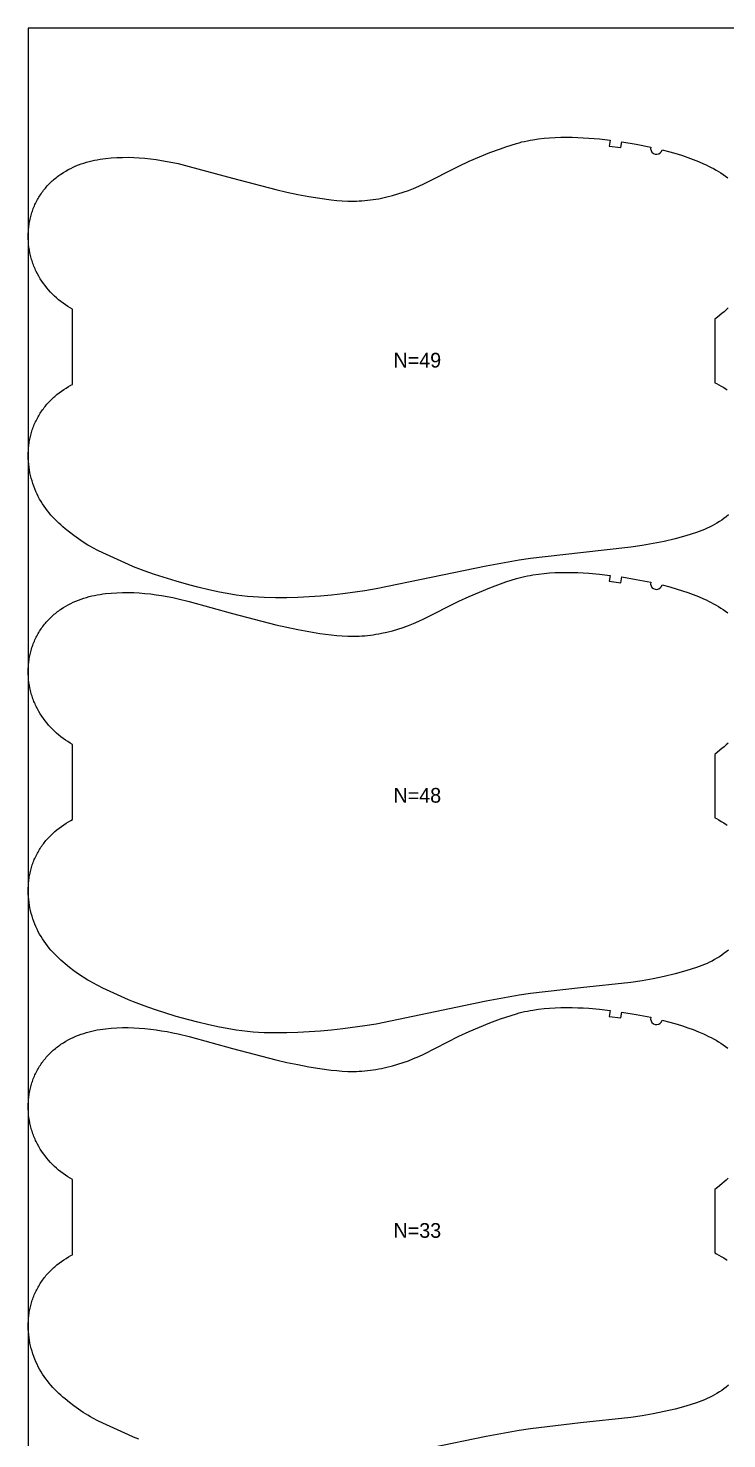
# Model space of a CAD drawing. Header units: inches. Extents: x 0 to 1954, y 0 to 1079.
# Drawn here: x 0 to 237.3, y 599.6 to 1078.7 of the extents above; entities that cross this region are included whole.
import ezdxf

# ---------------------------------------------------------------- set-up
doc = ezdxf.new("R2010")
doc.units = ezdxf.units.IN

msp = doc.modelspace()

# ---------------------------------------------------------------- linework, layer by layer
at = {"layer": '1'}
msp.add_lwpolyline([(0, 0), (1954.0894, 0), (1954.0894, 1078.714), (0, 1078.714), (0, 0)], close=True, dxfattribs=at)
for points in [[(237.8499, 913.3904), (237.1076, 912.7907), (236.3468, 912.2145), (235.5686, 911.6619), (234.7739, 911.1332), (233.9636, 910.6287), (233.1386, 910.1486), (232.3001, 909.6931), (231.4488, 909.2624), (230.5858, 908.8568), (229.7121, 908.4761), (228.8287, 908.1184), (227.9368, 907.7814), (227.0376, 907.4629), (225.2218, 906.8719), (223.3906, 906.3272), (219.7059, 905.3272), (215.9956, 904.4358), (212.2597, 903.6526), (208.501, 902.9876), (204.7237, 902.4438), (187.6483, 900.5856), (170.582, 898.646), (166.8112, 898.0581), (155.5452, 896.0097), (118.1626, 888.2941), (114.3968, 887.6724), (106.8344, 886.6272), (103.0416, 886.1996), (99.2404, 885.8537), (95.4327, 885.5876), (91.6207, 885.3967), (87.8054, 885.2821), (83.988, 885.252), (80.1723, 885.3369), (78.2664, 885.433), (76.3629, 885.5677), (74.4626, 885.7416), (72.5664, 885.9554), (70.6751, 886.2094), (68.789, 886.5009), (65.0332, 887.1833), (61.3, 887.9782), (57.5883, 888.8682), (54.5075, 889.6735), (50.2272, 890.8884), (42.9492, 893.1917), (39.3393, 894.4358), (37.5488, 895.0957), (35.7726, 895.7912), (34.0131, 896.5268), (25.33, 900.4918), (23.619, 901.3361), (21.9338, 902.228), (21.1036, 902.6965), (20.2821, 903.1804), (18.6647, 904.1918), (17.0808, 905.2567), (15.5297, 906.3701), (14.0116, 907.5281), (12.5313, 908.7332), (11.8072, 909.3547), (11.0948, 909.9894), (10.3947, 910.638), (9.7078, 911.3008), (9.0349, 911.9784), (8.3775, 912.6712), (7.7373, 913.3795), (7.116, 914.1039), (6.5152, 914.8445), (5.9365, 915.6019), (5.3816, 916.3763), (4.8522, 917.1683), (4.3496, 917.9778), (3.8742, 918.8041), (3.4257, 919.646), (3.0043, 920.5022), (2.6099, 921.3717), (2.2425, 922.2533), (1.9019, 923.1457), (1.5882, 924.0479), (1.3015, 924.9588), (1.042, 925.8776), (0.8102, 926.8034), (0.6065, 927.7357), (0.4315, 928.6735), (0.2854, 929.6162), (0.1688, 930.5631), (0.082, 931.5133), (0.0256, 932.4661), (0, 933.4204), (0.0058, 934.3749), (0.0436, 935.3285), (0.114, 936.28), (0.1615, 936.7546), (0.2174, 937.2282), (0.2817, 937.7007), (0.3544, 938.1719), (0.4358, 938.6417), (0.5257, 939.1099), (0.6243, 939.5764), (0.7315, 940.041), (0.8473, 940.5036), (0.9716, 940.964), (1.1043, 941.4222), (1.2455, 941.8778), (1.3949, 942.3309), (1.5526, 942.7812), (1.7185, 943.2286), (1.8925, 943.6729), (2.0747, 944.1141), (2.2648, 944.5519), (2.4629, 944.9862), (2.6689, 945.4168), (2.8827, 945.8437), (3.1043, 946.2666), (3.3336, 946.6855), (3.5705, 947.1001), (3.815, 947.5103), (4.0669, 947.9159), (4.3262, 948.3168), (4.5928, 948.7129), (4.8666, 949.1039), (5.1475, 949.4897), (5.4355, 949.8702), (5.7305, 950.2452), (6.0323, 950.6145), (6.3409, 950.9781), (6.6563, 951.3356), (6.9782, 951.687), (7.3067, 952.0321), (7.6417, 952.3708), (7.983, 952.703), (8.3305, 953.0286), (8.6838, 953.3479), (9.0429, 953.661), (9.7769, 954.2691), (10.5306, 954.8538), (11.3022, 955.4161), (12.0897, 955.9572), (12.8911, 956.4781), (13.7045, 956.9796), (14.5282, 957.4629), (15, 957.7265), (15, 983.2598), (14.2259, 983.7104), (13.4156, 984.2149), (12.6208, 984.7436), (11.8426, 985.2962), (11.0818, 985.8724), (10.3395, 986.4721), (9.6163, 987.0947), (8.913, 987.7396), (8.2304, 988.4062), (7.5691, 989.0941), (6.93, 989.8026), (6.3137, 990.5312), (5.7209, 991.2792), (5.1525, 992.0462), (4.6094, 992.8313), (4.0925, 993.6339), (3.603, 994.4532), (3.1417, 995.2884), (2.7098, 996.1389), (2.5051, 996.5695), (2.308, 997.0038), (2.1189, 997.4414), (1.9376, 997.8824), (1.7644, 998.3266), (1.5992, 998.7739), (1.4422, 999.2241), (1.2932, 999.6771), (1.1523, 1000.1328), (1.0195, 1000.5909), (0.8948, 1001.0514), (0.7781, 1001.514), (0.5692, 1002.4453), (0.3928, 1003.3833), (0.2489, 1004.3271), (0.1375, 1005.2753), (0.0587, 1006.2267), (0.0128, 1007.1802), (0, 1008.1346), (0.0061, 1008.6117), (0.0205, 1009.0886), (0.0433, 1009.5652), (0.0745, 1010.0412), (0.1142, 1010.5166), (0.1624, 1010.9912), (0.2191, 1011.4648), (0.2843, 1011.9374), (0.3581, 1012.4086), (0.4405, 1012.8785), (0.5315, 1013.3469), (0.6311, 1013.8135), (0.7393, 1014.2783), (0.8561, 1014.7409), (0.9814, 1015.2014), (1.1152, 1015.6594), (1.2576, 1016.1149), (1.4084, 1016.5675), (1.5677, 1017.0173), (1.7354, 1017.4639), (1.9116, 1017.9072), (2.0961, 1018.3471), (2.2891, 1018.7834), (2.4903, 1019.2158), (2.6999, 1019.6442), (2.9178, 1020.0685), (3.144, 1020.4885), (3.3784, 1020.9039), (3.6208, 1021.3148), (3.8711, 1021.7209), (4.1293, 1022.1221), (4.3951, 1022.5184), (4.6685, 1022.9094), (4.9494, 1023.2951), (5.2376, 1023.6754), (5.533, 1024.0502), (5.8355, 1024.4192), (6.145, 1024.7823), (6.4614, 1025.1395), (6.7845, 1025.4905), (7.1142, 1025.8353), (7.4504, 1026.1737), (7.793, 1026.5056), (8.1418, 1026.8308), (8.4967, 1027.1495), (8.8574, 1027.4616), (9.2238, 1027.767), (9.5957, 1028.0657), (9.9731, 1028.3578), (10.3556, 1028.6431), (10.7431, 1028.9216), (11.1354, 1029.1933), (11.9341, 1029.7163), (12.75, 1030.2118), (13.582, 1030.6795), (14.4287, 1031.1194), (15.2889, 1031.5317), (16.1617, 1031.9166), (17.046, 1032.2746), (17.9407, 1032.6058), (18.8448, 1032.9107), (19.7572, 1033.1896), (20.6769, 1033.4428), (21.603, 1033.6707), (22.5346, 1033.8745), (23.4711, 1034.0554), (24.4118, 1034.2149), (25.3562, 1034.354), (26.3035, 1034.4742), (28.2042, 1034.6628), (30.1092, 1034.7894), (32.0165, 1034.8566), (33.9246, 1034.8654), (35.8318, 1034.8171), (37.7368, 1034.7132), (39.6388, 1034.5575), (41.5367, 1034.3543), (43.4299, 1034.108), (45.3175, 1033.8222), (47.1985, 1033.4969), (49.0717, 1033.1313), (50.9361, 1032.7249), (54.639, 1031.8019), (69.3666, 1027.7751), (84.1332, 1023.8933), (87.8564, 1023.052), (91.5957, 1022.2854), (95.3488, 1021.5902), (99.1144, 1020.9689), (102.8967, 1020.4561), (104.7955, 1020.2545), (106.6984, 1020.1014), (108.6041, 1020.0075), (109.5576, 1019.986), (110.5112, 1019.9834), (111.4647, 1020.0006), (112.4179, 1020.0375), (113.3703, 1020.0938), (114.3215, 1020.1692), (115.2712, 1020.2632), (116.219, 1020.3754), (117.1645, 1020.5056), (118.1074, 1020.6533), (119.0472, 1020.8182), (119.9839, 1020.9997), (121.8472, 1021.4109), (123.6963, 1021.8831), (125.5303, 1022.4123), (127.3481, 1022.9956), (129.1476, 1023.6324), (130.9267, 1024.3229), (132.6832, 1025.0675), (134.4164, 1025.8641), (146.331, 1031.9076), (149.7963, 1033.5071), (153.3038, 1035.0135), (156.8419, 1036.4444), (160.4131, 1037.7926), (162.2133, 1038.4296), (164.0255, 1039.0302), (165.8521, 1039.5816), (166.7715, 1039.8351), (167.6953, 1040.0715), (168.6237, 1040.2898), (169.5563, 1040.49), (170.4929, 1040.6727), (171.4328, 1040.8382), (173.3211, 1041.1197), (175.2176, 1041.3384), (177.1193, 1041.4983), (179.0245, 1041.6054), (180.9321, 1041.6659), (182.8408, 1041.686), (184.7494, 1041.671), (186.6573, 1041.6211), (188.5637, 1041.5357), (190.468, 1041.414), (194.0606, 1041.0897), (197.6446, 1040.6722), (197.3947, 1038.6879), (201.3218, 1038.1585), (201.6088, 1040.1378), (206.536, 1039.2932), (211.4463, 1038.3556), (211.4463, 1038.3556), (211.403, 1037.7346), (211.5529, 1037.1303), (211.8812, 1036.6014), (212.3563, 1036.1991), (212.9321, 1035.9623), (213.5528, 1035.9141), (214.1583, 1036.0591), (214.6898, 1036.3832), (215.0959, 1036.8551), (215.3372, 1037.429), (217.907, 1036.7425), (220.461, 1035.9977), (222.2823, 1035.4257), (224.0914, 1034.8166), (225.8848, 1034.1645), (227.659, 1033.4631), (229.4105, 1032.7067), (230.2764, 1032.3063), (231.1349, 1031.8905), (231.9856, 1031.4586), (232.8279, 1031.0102), (233.6612, 1030.5446), (234.4849, 1030.0613), (235.2984, 1029.5598), (236.0998, 1029.0389), (236.8872, 1028.4978), (237.6588, 1027.9355)], [(237.7947, 983.7197), (237.0947, 983.0711), (236.3822, 982.4364), (235.6581, 981.8149), (234.1778, 980.6098), (233.1894, 979.8559), (233.1894, 958.3115), (233.7608, 958.0377), (234.6074, 957.5978), (235.4394, 957.1301), (236.2554, 956.6346), (237.054, 956.1116), (237.4463, 955.8399)], [(237.8499, 765.5984), (237.1076, 764.9987), (236.3468, 764.4225), (235.5686, 763.8699), (234.7739, 763.3412), (233.9636, 762.8367), (233.1386, 762.3566), (232.3001, 761.9011), (231.4488, 761.4704), (230.5858, 761.0648), (229.7121, 760.6841), (228.8287, 760.3264), (227.9368, 759.9894), (227.0376, 759.6709), (225.2218, 759.0799), (223.3906, 758.5352), (219.7059, 757.5352), (215.9956, 756.6438), (212.2597, 755.8606), (208.501, 755.1956), (204.7237, 754.6518), (187.6483, 752.7936), (170.582, 750.854), (166.8112, 750.2661), (155.5452, 748.2177), (118.1626, 740.5021), (114.3968, 739.8804), (106.8344, 738.8352), (103.0416, 738.4076), (99.2404, 738.0617), (95.4327, 737.7956), (91.6207, 737.6047), (87.8054, 737.4901), (83.988, 737.46), (80.1723, 737.5449), (78.2664, 737.641), (76.3629, 737.7757), (74.4626, 737.9496), (72.5664, 738.1634), (70.6751, 738.4174), (68.789, 738.7089), (65.0332, 739.3913), (61.3, 740.1862), (57.5883, 741.0762), (54.5075, 741.8815), (50.2272, 743.0964), (42.9492, 745.3997), (39.3393, 746.6438), (37.5488, 747.3037), (35.7726, 747.9992), (34.0131, 748.7348), (25.33, 752.6998), (23.619, 753.5441), (21.9338, 754.436), (21.1036, 754.9045), (20.2821, 755.3884), (18.6647, 756.3998), (17.0808, 757.4647), (15.5297, 758.5781), (14.0116, 759.7361), (12.5313, 760.9412), (11.8072, 761.5627), (11.0948, 762.1974), (10.3947, 762.846), (9.7078, 763.5088), (9.0349, 764.1864), (8.3775, 764.8792), (7.7373, 765.5875), (7.116, 766.3119), (6.5152, 767.0525), (5.9365, 767.8099), (5.3816, 768.5843), (4.8522, 769.3763), (4.3496, 770.1858), (3.8742, 771.0121), (3.4257, 771.854), (3.0043, 772.7102), (2.6099, 773.5797), (2.2425, 774.4613), (1.9019, 775.3537), (1.5882, 776.2559), (1.3015, 777.1668), (1.042, 778.0856), (0.8102, 779.0114), (0.6065, 779.9437), (0.4315, 780.8815), (0.2854, 781.8242), (0.1688, 782.7711), (0.082, 783.7213), (0.0256, 784.6741), (0, 785.6284), (0.0058, 786.5829), (0.0436, 787.5365), (0.114, 788.488), (0.1615, 788.9626), (0.2174, 789.4362), (0.2817, 789.9087), (0.3544, 790.3799), (0.4358, 790.8497), (0.5257, 791.3179), (0.6243, 791.7844), (0.7315, 792.249), (0.8473, 792.7116), (0.9716, 793.172), (1.1043, 793.6302), (1.2455, 794.0858), (1.3949, 794.5389), (1.5526, 794.9892), (1.7185, 795.4366), (1.8925, 795.8809), (2.0747, 796.3221), (2.2648, 796.7599), (2.4629, 797.1942), (2.6689, 797.6248), (2.8827, 798.0517), (3.1043, 798.4746), (3.3336, 798.8935), (3.5705, 799.3081), (3.815, 799.7183), (4.0669, 800.1239), (4.3262, 800.5248), (4.5928, 800.9209), (4.8666, 801.3119), (5.1475, 801.6977), (5.4355, 802.0782), (5.7305, 802.4532), (6.0323, 802.8225), (6.3409, 803.1861), (6.6563, 803.5436), (6.9782, 803.895), (7.3067, 804.2401), (7.6417, 804.5788), (7.983, 804.911), (8.3305, 805.2366), (8.6838, 805.5559), (9.0429, 805.869), (9.7769, 806.4771), (10.5306, 807.0618), (11.3022, 807.6241), (12.0897, 808.1652), (12.8911, 808.6861), (13.7045, 809.1876), (14.5282, 809.6709), (15, 809.9345), (15, 835.4678), (14.2259, 835.9184), (13.4156, 836.4229), (12.6208, 836.9516), (11.8426, 837.5042), (11.0818, 838.0804), (10.3395, 838.6801), (9.6163, 839.3027), (8.913, 839.9476), (8.2304, 840.6142), (7.5691, 841.3021), (6.93, 842.0106), (6.3137, 842.7392), (5.7209, 843.4872), (5.1525, 844.2542), (4.6094, 845.0393), (4.0925, 845.8419), (3.603, 846.6612), (3.1417, 847.4964), (2.7098, 848.3469), (2.5051, 848.7775), (2.308, 849.2118), (2.1189, 849.6494), (1.9376, 850.0904), (1.7644, 850.5346), (1.5992, 850.9819), (1.4422, 851.4321), (1.2932, 851.8851), (1.1523, 852.3408), (1.0195, 852.7989), (0.8948, 853.2594), (0.7781, 853.722), (0.5692, 854.6533), (0.3928, 855.5913), (0.2489, 856.5351), (0.1375, 857.4833), (0.0587, 858.4347), (0.0128, 859.3882), (0, 860.3426), (0.0061, 860.8197), (0.0205, 861.2966), (0.0433, 861.7732), (0.0745, 862.2492), (0.1142, 862.7246), (0.1624, 863.1992), (0.2191, 863.6728), (0.2843, 864.1454), (0.3581, 864.6166), (0.4405, 865.0865), (0.5315, 865.5549), (0.6311, 866.0215), (0.7393, 866.4863), (0.8561, 866.9489), (0.9814, 867.4094), (1.1152, 867.8674), (1.2576, 868.3229), (1.4084, 868.7755), (1.5677, 869.2253), (1.7354, 869.6719), (1.9116, 870.1152), (2.0961, 870.5551), (2.2891, 870.9914), (2.4903, 871.4238), (2.6999, 871.8522), (2.9178, 872.2765), (3.144, 872.6965), (3.3784, 873.1119), (3.6208, 873.5228), (3.8711, 873.9289), (4.1293, 874.3301), (4.3951, 874.7264), (4.6685, 875.1174), (4.9494, 875.5031), (5.2376, 875.8834), (5.533, 876.2582), (5.8355, 876.6272), (6.145, 876.9903), (6.4614, 877.3475), (6.7845, 877.6985), (7.1142, 878.0433), (7.4504, 878.3817), (7.793, 878.7136), (8.1418, 879.0388), (8.4967, 879.3575), (8.8574, 879.6696), (9.2238, 879.975), (9.5957, 880.2737), (9.9731, 880.5658), (10.3556, 880.8511), (10.7431, 881.1296), (11.1354, 881.4013), (11.9341, 881.9243), (12.75, 882.4198), (13.582, 882.8875), (14.4287, 883.3274), (15.2889, 883.7397), (16.1617, 884.1246), (17.046, 884.4826), (17.9407, 884.8138), (18.8448, 885.1187), (19.7572, 885.3976), (20.6769, 885.6508), (21.603, 885.8787), (22.5346, 886.0825), (23.4711, 886.2634), (24.4118, 886.4229), (25.3562, 886.562), (26.3035, 886.6822), (28.2042, 886.8708), (30.1092, 886.9974), (32.0165, 887.0646), (33.9246, 887.0734), (35.8318, 887.0251), (37.7368, 886.9212), (39.6388, 886.7655), (41.5367, 886.5623), (43.4299, 886.316), (45.3175, 886.0302), (47.1985, 885.7049), (49.0717, 885.3393), (50.9361, 884.9329), (54.639, 884.0099), (69.3666, 879.9831), (84.1332, 876.1013), (87.8564, 875.26), (91.5957, 874.4934), (95.3488, 873.7982), (99.1144, 873.1769), (102.8967, 872.6641), (104.7955, 872.4625), (106.6984, 872.3094), (108.6041, 872.2155), (109.5576, 872.194), (110.5112, 872.1914), (111.4647, 872.2086), (112.4179, 872.2455), (113.3703, 872.3018), (114.3215, 872.3772), (115.2712, 872.4712), (116.219, 872.5834), (117.1645, 872.7136), (118.1074, 872.8613), (119.0472, 873.0262), (119.9839, 873.2077), (121.8472, 873.6189), (123.6963, 874.0911), (125.5303, 874.6203), (127.3481, 875.2036), (129.1476, 875.8404), (130.9267, 876.5309), (132.6832, 877.2755), (134.4164, 878.0721), (146.331, 884.1156), (149.7963, 885.7151), (153.3038, 887.2215), (156.8419, 888.6524), (160.4131, 890.0006), (162.2133, 890.6376), (164.0255, 891.2382), (165.8521, 891.7896), (166.7715, 892.0431), (167.6953, 892.2795), (168.6237, 892.4978), (169.5563, 892.698), (170.4929, 892.8807), (171.4328, 893.0462), (173.3211, 893.3277), (175.2176, 893.5464), (177.1193, 893.7063), (179.0245, 893.8134), (180.9321, 893.8739), (182.8408, 893.894), (184.7494, 893.879), (186.6573, 893.8291), (188.5637, 893.7437), (190.468, 893.622), (194.0606, 893.2977), (197.6446, 892.8802), (197.3947, 890.8959), (201.3218, 890.3665), (201.6088, 892.3458), (206.536, 891.5012), (211.4463, 890.5636), (211.4463, 890.5636), (211.403, 889.9426), (211.5529, 889.3383), (211.8812, 888.8094), (212.3563, 888.4071), (212.9321, 888.1703), (213.5528, 888.1221), (214.1583, 888.2671), (214.6898, 888.5912), (215.0959, 889.0631), (215.3372, 889.637), (217.907, 888.9505), (220.461, 888.2057), (222.2823, 887.6337), (224.0914, 887.0246), (225.8848, 886.3725), (227.659, 885.6711), (229.4105, 884.9147), (230.2764, 884.5143), (231.1349, 884.0985), (231.9856, 883.6666), (232.8279, 883.2182), (233.6612, 882.7526), (234.4849, 882.2693), (235.2984, 881.7678), (236.0998, 881.2469), (236.8872, 880.7058), (237.6588, 880.1435)], [(237.7947, 835.9277), (237.0947, 835.2791), (236.3822, 834.6444), (235.6581, 834.0229), (234.1778, 832.8178), (233.1894, 832.0639), (233.1894, 810.5195), (233.7608, 810.2457), (234.6074, 809.8058), (235.4394, 809.3381), (236.2554, 808.8426), (237.054, 808.3196), (237.4463, 808.0479)], [(37.5488, 599.5117), (35.7726, 600.2072), (34.0131, 600.9428), (25.33, 604.9078), (23.619, 605.7521), (21.9338, 606.644), (21.1036, 607.1125), (20.2821, 607.5964), (18.6647, 608.6078), (17.0808, 609.6727), (15.5297, 610.7861), (14.0116, 611.9441), (12.5313, 613.1492), (11.8072, 613.7707), (11.0948, 614.4054), (10.3947, 615.054), (9.7078, 615.7168), (9.0349, 616.3944), (8.3775, 617.0872), (7.7373, 617.7955), (7.116, 618.5199), (6.5152, 619.2605), (5.9365, 620.0179), (5.3816, 620.7923), (4.8522, 621.5843), (4.3496, 622.3938), (3.8742, 623.2201), (3.4257, 624.062), (3.0043, 624.9182), (2.6099, 625.7877), (2.2425, 626.6693), (1.9019, 627.5617), (1.5882, 628.4639), (1.3015, 629.3748), (1.042, 630.2936), (0.8102, 631.2194), (0.6065, 632.1517), (0.4315, 633.0895), (0.2854, 634.0322), (0.1688, 634.9791), (0.082, 635.9293), (0.0256, 636.8821), (0, 637.8364), (0.0058, 638.7909), (0.0436, 639.7445), (0.114, 640.696), (0.1615, 641.1706), (0.2174, 641.6442), (0.2817, 642.1167), (0.3544, 642.5879), (0.4358, 643.0577), (0.5257, 643.5259), (0.6243, 643.9924), (0.7315, 644.457), (0.8473, 644.9196), (0.9716, 645.38), (1.1043, 645.8382), (1.2455, 646.2938), (1.3949, 646.7469), (1.5526, 647.1972), (1.7185, 647.6446), (1.8925, 648.0889), (2.0747, 648.5301), (2.2648, 648.9679), (2.4629, 649.4022), (2.6689, 649.8328), (2.8827, 650.2597), (3.1043, 650.6826), (3.3336, 651.1015), (3.5705, 651.5161), (3.815, 651.9263), (4.0669, 652.3319), (4.3262, 652.7328), (4.5928, 653.1289), (4.8666, 653.5199), (5.1475, 653.9057), (5.4355, 654.2862), (5.7305, 654.6612), (6.0323, 655.0305), (6.3409, 655.3941), (6.6563, 655.7516), (6.9782, 656.103), (7.3067, 656.4481), (7.6417, 656.7868), (7.983, 657.119), (8.3305, 657.4446), (8.6838, 657.7639), (9.0429, 658.077), (9.7769, 658.6851), (10.5306, 659.2698), (11.3022, 659.8321), (12.0897, 660.3732), (12.8911, 660.8941), (13.7045, 661.3956), (14.5282, 661.8789), (15, 662.1425), (15, 687.6758), (14.2259, 688.1264), (13.4156, 688.6309), (12.6208, 689.1596), (11.8426, 689.7122), (11.0818, 690.2884), (10.3395, 690.8881), (9.6163, 691.5107), (8.913, 692.1556), (8.2304, 692.8222), (7.5691, 693.5101), (6.93, 694.2186), (6.3137, 694.9472), (5.7209, 695.6952), (5.1525, 696.4622), (4.6094, 697.2473), (4.0925, 698.0499), (3.603, 698.8692), (3.1417, 699.7044), (2.7098, 700.5549), (2.5051, 700.9855), (2.308, 701.4198), (2.1189, 701.8574), (1.9376, 702.2984), (1.7644, 702.7426), (1.5992, 703.1899), (1.4422, 703.6401), (1.2932, 704.0931), (1.1523, 704.5488), (1.0195, 705.0069), (0.8948, 705.4674), (0.7781, 705.93), (0.5692, 706.8613), (0.3928, 707.7993), (0.2489, 708.7431), (0.1375, 709.6913), (0.0587, 710.6427), (0.0128, 711.5962), (0, 712.5506), (0.0061, 713.0277), (0.0205, 713.5046), (0.0433, 713.9812), (0.0745, 714.4572), (0.1142, 714.9326), (0.1624, 715.4072), (0.2191, 715.8808), (0.2843, 716.3534), (0.3581, 716.8246), (0.4405, 717.2945), (0.5315, 717.7629), (0.6311, 718.2295), (0.7393, 718.6943), (0.8561, 719.1569), (0.9814, 719.6174), (1.1152, 720.0754), (1.2576, 720.5309), (1.4084, 720.9835), (1.5677, 721.4333), (1.7354, 721.8799), (1.9116, 722.3232), (2.0961, 722.7631), (2.2891, 723.1994), (2.4903, 723.6318), (2.6999, 724.0602), (2.9178, 724.4845), (3.144, 724.9045), (3.3784, 725.3199), (3.6208, 725.7308), (3.8711, 726.1369), (4.1293, 726.5381), (4.3951, 726.9344), (4.6685, 727.3254), (4.9494, 727.7111), (5.2376, 728.0914), (5.533, 728.4662), (5.8355, 728.8352), (6.145, 729.1983), (6.4614, 729.5555), (6.7845, 729.9065), (7.1142, 730.2513), (7.4504, 730.5897), (7.793, 730.9216), (8.1418, 731.2468), (8.4967, 731.5655), (8.8574, 731.8776), (9.2238, 732.183), (9.5957, 732.4817), (9.9731, 732.7738), (10.3556, 733.0591), (10.7431, 733.3376), (11.1354, 733.6093), (11.9341, 734.1323), (12.75, 734.6278), (13.582, 735.0955), (14.4287, 735.5354), (15.2889, 735.9477), (16.1617, 736.3326), (17.046, 736.6906), (17.9407, 737.0218), (18.8448, 737.3267), (19.7572, 737.6056), (20.6769, 737.8588), (21.603, 738.0867), (22.5346, 738.2905), (23.4711, 738.4714), (24.4118, 738.6309), (25.3562, 738.77), (26.3035, 738.8902), (28.2042, 739.0788), (30.1092, 739.2054), (32.0165, 739.2726), (33.9246, 739.2814), (35.8318, 739.2331), (37.7368, 739.1292), (39.6388, 738.9735), (41.5367, 738.7703), (43.4299, 738.524), (45.3175, 738.2382), (47.1985, 737.9129), (49.0717, 737.5473), (50.9361, 737.1409), (54.639, 736.2179), (69.3666, 732.1911), (84.1332, 728.3093), (87.8564, 727.468), (91.5957, 726.7014), (95.3488, 726.0062), (99.1144, 725.3849), (102.8967, 724.8721), (104.7955, 724.6705), (106.6984, 724.5174), (108.6041, 724.4235), (109.5576, 724.402), (110.5112, 724.3994), (111.4647, 724.4166), (112.4179, 724.4535), (113.3703, 724.5098), (114.3215, 724.5852), (115.2712, 724.6792), (116.219, 724.7914), (117.1645, 724.9216), (118.1074, 725.0693), (119.0472, 725.2342), (119.9839, 725.4157), (121.8472, 725.8269), (123.6963, 726.2991), (125.5303, 726.8283), (127.3481, 727.4116), (129.1476, 728.0484), (130.9267, 728.7389), (132.6832, 729.4835), (134.4164, 730.2801), (146.331, 736.3236), (149.7963, 737.9231), (153.3038, 739.4295), (156.8419, 740.8604), (160.4131, 742.2086), (162.2133, 742.8456), (164.0255, 743.4462), (165.8521, 743.9976), (166.7715, 744.2511), (167.6953, 744.4875), (168.6237, 744.7058), (169.5563, 744.906), (170.4929, 745.0887), (171.4328, 745.2542), (173.3211, 745.5357), (175.2176, 745.7544), (177.1193, 745.9143), (179.0245, 746.0214), (180.9321, 746.0819), (182.8408, 746.102), (184.7494, 746.087), (186.6573, 746.0371), (188.5637, 745.9517), (190.468, 745.83), (194.0606, 745.5057), (197.6446, 745.0882), (197.3947, 743.1039), (201.3218, 742.5745), (201.6088, 744.5538), (206.536, 743.7092), (211.4463, 742.7716), (211.4463, 742.7716), (211.403, 742.1506), (211.5529, 741.5463), (211.8812, 741.0174), (212.3563, 740.6151), (212.9321, 740.3783), (213.5528, 740.3301), (214.1583, 740.4751), (214.6898, 740.7992), (215.0959, 741.2711), (215.3372, 741.845), (217.907, 741.1585), (220.461, 740.4137), (222.2823, 739.8417), (224.0914, 739.2326), (225.8848, 738.5805), (227.659, 737.8791), (229.4105, 737.1227), (230.2764, 736.7223), (231.1349, 736.3065), (231.9856, 735.8746), (232.8279, 735.4262), (233.6612, 734.9606), (234.4849, 734.4773), (235.2984, 733.9758), (236.0998, 733.4549), (236.8872, 732.9138), (237.6588, 732.3515)], [(237.7947, 688.1357), (237.0947, 687.4871), (236.3822, 686.8524), (235.6581, 686.2309), (234.1778, 685.0258), (233.1894, 684.2719), (233.1894, 662.7275), (233.7608, 662.4537), (234.6074, 662.0138), (235.4394, 661.5461), (236.2554, 661.0506), (237.054, 660.5276), (237.4463, 660.2559)], [(237.8499, 617.8064), (237.1076, 617.2067), (236.3468, 616.6305), (235.5686, 616.0779), (234.7739, 615.5492), (233.9636, 615.0447), (233.1386, 614.5646), (232.3001, 614.1091), (231.4488, 613.6784), (230.5858, 613.2728), (229.7121, 612.8921), (228.8287, 612.5344), (227.9368, 612.1974), (227.0376, 611.8789), (225.2218, 611.2879), (223.3906, 610.7432), (219.7059, 609.7432), (215.9956, 608.8518), (212.2597, 608.0686), (208.501, 607.4036), (204.7237, 606.8598), (187.6483, 605.0016), (170.582, 603.062), (166.8112, 602.4741), (155.5452, 600.4257), (118.1626, 592.7101)]]:
    msp.add_lwpolyline(points, dxfattribs=at)

# ---------------------------------------------------------------- texts
for s, p in [('N=49', (124.0947, 963.469)), ('N=48', (124.0947, 815.677)), ('N=33', (124.0947, 667.885))]:
    msp.add_text(s, height=5, dxfattribs=at).set_placement(p)

doc.saveas('drawing.dxf')
